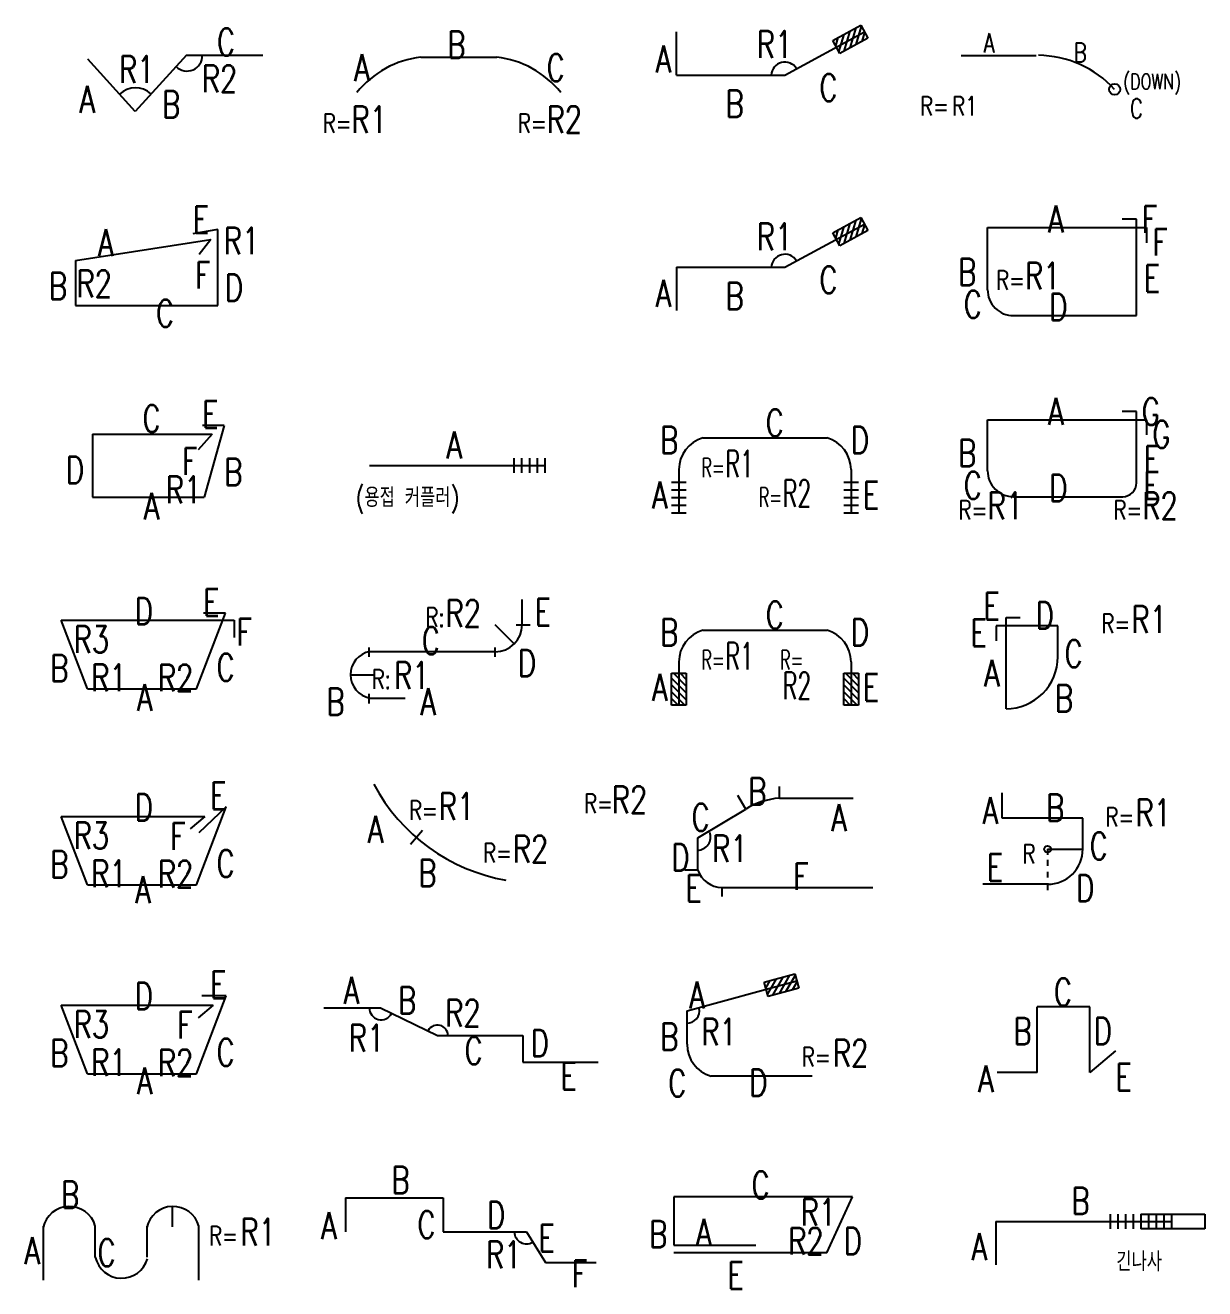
# Model space of a CAD drawing. Header units: millimetres. Extents: x -0.4 to 11.6, y -0.2 to 49.8.
# Drawn here: x 2.878 to 5.945, y 33.841 to 37.127 of the extents above; entities that cross this region are included whole.
import ezdxf
from ezdxf.enums import TextEntityAlignment as Align

# ---------------------------------------------------------------- set-up
doc = ezdxf.new("R2010")
doc.units = ezdxf.units.MM
for name, color, linetype in [('DIM', 7, 'Continuous'), ('SHOP', 2, 'Continuous'), ('TEXT', 3, 'Continuous'), ('TEXTSHOP', 3, 'Continuous')]:
    doc.layers.add(name, color=color, linetype=linetype)
doc.styles.add('ROMANS', font='romans.shx', dxfattribs={"width": 0.75, "bigfont": 'whgtxt.shx'})

# ---------------------------------------------------------------- blocks, each defined once
blk = doc.blocks.new('SSBAR_SHP_469')
at = {"color": 7}
blk.add_line((0.0599, 0.0554), (0.0599, 0.0022), dxfattribs=at)
at = {"color": 2}
for centre, start, end in [((-0.2073, -0.0146), 15.851, 167.6112), ((0.062, -0.0146), 15.851, 167.6112), ((-0.0716, -0.0613), 192.3888, 344.149)]:
    blk.add_arc(centre, 0.07, start, end, dxfattribs=at)
at = {"layer": 'SHOP', "color": 2}
for p, q in [((-0.2746, -0.1363), (-0.2746, 0.0045)), ((-0.14, -0.0764), (-0.14, 0.0045)), ((-0.0053, -0.0764), (-0.0053, 0.0045)), ((0.1294, -0.1363), (0.1294, 0.0045))]:
    blk.add_line(p, q, dxfattribs=at)
at = {"layer": 'TEXTSHOP', "color": 3, "style": 'ROMANS', "width": 0.75}
blk.add_text('R=', height=0.05, dxfattribs=at).set_placement((0.1553, -0.0458))
at = {"layer": 'TEXTSHOP', "color": 4, "style": 'ROMANS', "width": 0.75}
for tag, p in [('B', (-0.2295, 0.0508)), ('R1', (0.237, -0.0458)), ('C', (-0.1342, -0.0995))]:
    blk.add_attdef(tag, p, '', height=0.07, dxfattribs=at)
blk.add_attdef('A', text='', height=0.07, dxfattribs=at).set_placement((-0.2838, -0.0943), align=Align.RIGHT)
blk = doc.blocks.new('SSBAR_SHP_470')
at = {"color": 2}
for p, q in [((0.2003, 0.1034), (0.1368, 0.1034)), ((-0.2291, 0.0786), (0.1662, 0.0786)), ((0.1662, 0.0786), (0.1276, 0.0462))]:
    blk.add_line(p, q, dxfattribs=at)
at = {"layer": 'SHOP', "color": 2}
for p, q in [((0.1234, -0.0994), (0.2003, 0.1034)), ((-0.1607, -0.0994), (-0.2291, 0.0786)), ((-0.1602, -0.0994), (0.1229, -0.0994))]:
    blk.add_line(p, q, dxfattribs=at)
at = {"layer": 'TEXTSHOP', "color": 4, "style": 'ROMANS', "width": 0.75}
for tag, p in [('E', (0.1584, 0.0973)), ('R3', (-0.1964, -0.0061)), ('C', (0.175, -0.0787)), ('R1', (-0.1507, -0.1053))]:
    blk.add_attdef(tag, p, '', height=0.07, dxfattribs=at)
for tag, p in [('D', (-0.0141, 0.0674)), ('A', (-0.0117, -0.1529))]:
    blk.add_attdef(tag, text='', height=0.07, dxfattribs=at).set_placement(p, align=Align.CENTER)
for tag, p in [('F', (0.1129, -0.0081)), ('B', (-0.2102, -0.0809)), ('R2', (0.1148, -0.1061))]:
    blk.add_attdef(tag, text='', height=0.07, dxfattribs=at).set_placement(p, align=Align.RIGHT)
blk = doc.blocks.new('SSBAR_SHP_471')
at = {"color": 2}
for p, q in [((-0.2291, 0.0696), (0.1449, 0.0696)), ((0.1449, 0.0696), (0.1063, 0.0371)), ((0.2003, 0.0943), (0.1291, 0.0271))]:
    blk.add_line(p, q, dxfattribs=at)
at = {"layer": 'SHOP', "color": 2}
for p, q in [((-0.1607, -0.1084), (-0.2291, 0.0696)), ((0.1234, -0.1084), (0.2003, 0.0943)), ((-0.1602, -0.1084), (0.1229, -0.1084))]:
    blk.add_line(p, q, dxfattribs=at)
at = {"layer": 'TEXTSHOP', "color": 4, "style": 'ROMANS', "width": 0.75}
for tag, p in [('E', (0.1584, 0.0883)), ('R3', (-0.1964, -0.0151)), ('C', (0.175, -0.0878)), ('R1', (-0.1507, -0.1143))]:
    blk.add_attdef(tag, p, '', height=0.07, dxfattribs=at)
for tag, p in [('D', (-0.0141, 0.0583)), ('A', (-0.0161, -0.1557))]:
    blk.add_attdef(tag, text='', height=0.07, dxfattribs=at).set_placement(p, align=Align.CENTER)
for tag, p in [('F', (0.0947, -0.0171)), ('B', (-0.2102, -0.0899)), ('R2', (0.1148, -0.1151))]:
    blk.add_attdef(tag, text='', height=0.07, dxfattribs=at).set_placement(p, align=Align.RIGHT)
blk = doc.blocks.new('SSBAR_SHP_472')
at = {"color": 2}
for p, q in [((-0.2291, 0.0796), (0.2211, 0.0796)), ((0.1982, 0.0983), (0.1415, 0.0983)), ((0.2211, 0.0796), (0.2211, 0.0353))]:
    blk.add_line(p, q, dxfattribs=at)
at = {"layer": 'SHOP', "color": 2}
for p, q in [((-0.1607, -0.0984), (-0.2291, 0.0796)), ((0.1234, -0.0984), (0.1982, 0.0983)), ((-0.1602, -0.0984), (0.1229, -0.0984))]:
    blk.add_line(p, q, dxfattribs=at)
at = {"layer": 'TEXTSHOP', "color": 4, "style": 'ROMANS', "width": 0.75}
for tag, p in [('D', (-0.0141, 0.0684)), ('A', (-0.0117, -0.1561))]:
    blk.add_attdef(tag, text='', height=0.07, dxfattribs=at).set_placement(p, align=Align.CENTER)
for tag, p in [('E', (0.1402, 0.0915)), ('F', (0.2268, 0.0141)), ('R3', (-0.1964, -0.0051)), ('C', (0.175, -0.0777)), ('R1', (-0.1507, -0.1043))]:
    blk.add_attdef(tag, p, '', height=0.07, dxfattribs=at)
for tag, p in [('B', (-0.2102, -0.0799)), ('R2', (0.1148, -0.1051))]:
    blk.add_attdef(tag, text='', height=0.07, dxfattribs=at).set_placement(p, align=Align.RIGHT)
blk = doc.blocks.new('SSBAR_SHP_473')
at = {"color": 2}
blk.add_line((0.1949, 0.0861), (0.1386, 0.0861), dxfattribs=at)
at = {"layer": 'SHOP', "color": 2}
for p, q in [((0.1949, 0.0861), (0.1428, -0.1001)), ((-0.1472, 0.0634), (-0.1472, -0.1001)), ((-0.1472, 0.0634), (0.164, 0.0634)), ((0.164, 0.0634), (0.1271, 0.0229)), ((-0.1472, -0.1001), (0.1428, -0.1001))]:
    blk.add_line(p, q, dxfattribs=at)
at = {"layer": 'TEXTSHOP', "color": 4, "style": 'ROMANS', "width": 0.75}
for tag, p in [('C', (0.0061, 0.0693)), ('A', (0.0061, -0.1585))]:
    blk.add_attdef(tag, text='', height=0.07, dxfattribs=at).set_placement(p, align=Align.CENTER)
for tag, p in [('E', (0.1375, 0.0803)), ('B', (0.1951, -0.0698))]:
    blk.add_attdef(tag, p, '', height=0.07, dxfattribs=at)
for tag, p in [('D', (-0.1694, -0.0644)), ('F', (0.1257, -0.0418)), ('R1', (0.1353, -0.1155))]:
    blk.add_attdef(tag, text='', height=0.07, dxfattribs=at).set_placement(p, align=Align.RIGHT)
blk = doc.blocks.new('SSBAR_SHP_474')
at = {"color": 40}
for p, q in [((0.1786, 0.0958), (0.1136, 0.0849)), ((0.1607, 0.0702), (0.1302, 0.0306))]:
    blk.add_line(p, q, dxfattribs=at)
at = {"color": 2}
blk.add_line((0.1786, -0.102), (0.1786, 0.0958), dxfattribs=at)
at = {"layer": 'SHOP', "color": 2}
for p, q in [((-0.1914, 0.0152), (0.1607, 0.0702)), ((-0.1914, 0.0152), (-0.1914, -0.102)), ((-0.1914, -0.102), (0.1786, -0.102))]:
    blk.add_line(p, q, dxfattribs=at)
at = {"layer": 'TEXTSHOP', "color": 4, "style": 'ROMANS', "width": 0.75}
for tag, p in [('E', (0.1559, 0.0869)), ('A', (-0.0927, 0.0266)), ('F', (0.1595, -0.0578)), ('B', (-0.2136, -0.0862))]:
    blk.add_attdef(tag, text='', height=0.07, dxfattribs=at).set_placement(p, align=Align.RIGHT)
for tag, p in [('R1', (0.1939, 0.0314)), ('R2', (-0.1889, -0.0799)), ('D', (0.1966, -0.0901))]:
    blk.add_attdef(tag, p, '', height=0.07, dxfattribs=at)
blk.add_attdef('C', text='', height=0.07, dxfattribs=at).set_placement((0.0413, -0.1572), align=Align.CENTER)
blk = doc.blocks.new('SSBAR_SHP_475')
at = {"color": 2}
blk.add_line((-0.0366, -0.0974), (-0.1593, 0.039), dxfattribs=at)
at = {"color": 0}
for centre, radius, start, end in [((0.0982, 0.0483), 0.0404, 225.7027, 0.9532), ((-0.0356, -0.0952), 0.0596, 47.4144, 133.716)]:
    blk.add_arc(centre, radius, start, end, dxfattribs=at)
at = {"layer": 'SHOP', "color": 2}
for p, q in [((0.0971, 0.0489), (-0.0366, -0.0974)), ((0.0975, 0.0489), (0.2958, 0.0489))]:
    blk.add_line(p, q, dxfattribs=at)
at = {"layer": 'TEXTSHOP', "color": 4, "style": 'ROMANS', "width": 0.75}
for tag, p in [('C', (0.1998, 0.0486)), ('R1', (-0.0326, -0.0229))]:
    blk.add_attdef(tag, text='', height=0.07, dxfattribs=at).set_placement(p, align=Align.CENTER)
for tag, p in [('R2', (0.1368, -0.0471)), ('B', (0.0332, -0.1137))]:
    blk.add_attdef(tag, p, '', height=0.07, dxfattribs=at)
blk.add_attdef('A', text='', height=0.07, dxfattribs=at).set_placement((-0.1408, -0.1008), align=Align.RIGHT)
blk = doc.blocks.new('SSBAR_SHP_569')
at = {"color": 2}
for p, q in [((-0.0354, 0.0779), (-0.0354, -0.0104)), ((-0.0354, -0.0104), (0.181, -0.0104)), ((0.181, -0.0104), (0.2304, -0.0908)), ((0.2304, -0.0908), (0.3622, -0.0908))]:
    blk.add_line(p, q, dxfattribs=at)
at = {"color": 0}
blk.add_arc((0.1814, -0.01), 0.032, 181.1755, 300.1299, dxfattribs=at)
at = {"layer": 'SHOP', "color": 2}
for q in [(-0.0354, 0.0779), (-0.2896, -0.0107)]:
    blk.add_line((-0.2896, 0.0779), q, dxfattribs=at)
at = {"layer": 'TEXTSHOP', "color": 4, "style": 'ROMANS', "width": 0.75}
for tag, p in [('B', (-0.1466, 0.0894)), ('D', (0.1018, -0.0018)), ('F', (0.3189, -0.1547))]:
    blk.add_attdef(tag, text='', height=0.07, dxfattribs=at).set_placement(p, align=Align.CENTER)
for tag, p in [('A', (-0.3125, -0.0295)), ('C', (-0.0553, -0.0272)), ('R1', (0.1678, -0.1048))]:
    blk.add_attdef(tag, text='', height=0.07, dxfattribs=at).set_placement(p, align=Align.RIGHT)
blk.add_attdef('E', (0.2119, -0.0618), '', height=0.07, dxfattribs=at)
blk = doc.blocks.new('SSBAR_SHP_570')
at = {"color": 2}
for p, q in [((0.1719, -0.0004), (0.1719, -0.0693)), ((0.1719, -0.0693), (0.3678, -0.0693))]:
    blk.add_line(p, q, dxfattribs=at)
at = {"color": 0}
for centre, radius, start, end in [((-0.1969, 0.0716), 0.0308, 179.9552, 332.4649), ((-0.0507, -0.0004), 0.0275, 0, 150.5958)]:
    blk.add_arc(centre, radius, start, end, dxfattribs=at)
at = {"layer": 'SHOP', "color": 2}
for p, q in [((-0.3459, 0.0716), (-0.1989, 0.0716)), ((-0.1989, 0.0716), (-0.0507, -0.0004)), ((-0.0507, -0.0004), (0.1719, -0.0004))]:
    blk.add_line(p, q, dxfattribs=at)
at = {"layer": 'TEXTSHOP', "color": 4, "style": 'ROMANS', "width": 0.75}
for tag, p in [('A', (-0.2743, 0.0822)), ('C', (0.0436, -0.0742)), ('E', (0.2908, -0.1407))]:
    blk.add_attdef(tag, text='', height=0.07, dxfattribs=at).set_placement(p, align=Align.CENTER)
for tag, p in [('B', (-0.1533, 0.0562)), ('R2', (-0.0303, 0.0236)), ('D', (0.1918, -0.055))]:
    blk.add_attdef(tag, p, '', height=0.07, dxfattribs=at)
blk.add_attdef('R1', text='', height=0.07, dxfattribs=at).set_placement((-0.1888, -0.0415), align=Align.RIGHT)
blk = doc.blocks.new('SSBAR_SHP_571')
at = {"color": 7}
blk.add_line((-0.1208, -0.0029), (-0.0896, 0.0341), dxfattribs=at)
at = {"color": 2}
blk.add_arc((0.2128, 0.3818), 0.4857, 208.0927, 259.8832, dxfattribs=at)
at = {"layer": 'TEXTSHOP', "style": 'ROMANS', "width": 0.75}
for p in [(-0.1247, 0.0607), (0.068, -0.05)]:
    blk.add_text('R=', height=0.05, dxfattribs=at).set_placement(p)
at = {"layer": 'TEXTSHOP', "color": 4, "style": 'ROMANS', "width": 0.75}
for tag, p in [('R1', (-0.0473, 0.0607)), ('R2', (0.1455, -0.05))]:
    blk.add_attdef(tag, p, '', height=0.07, dxfattribs=at)
for tag, p in [('A', (-0.1911, 0.0013)), ('B', (-0.0531, -0.1123))]:
    blk.add_attdef(tag, text='', height=0.07, dxfattribs=at).set_placement(p, align=Align.RIGHT)
blk = doc.blocks.new('SSBAR_SHP_572')
at = {"color": 40}
for p, q in [((0.1697, 0.0679), (0.1697, 0.1341)), ((0.1492, 0.0183), (0.0996, 0.0679)), ((0.1539, 0.0679), (0.1903, 0.0679)), ((-0.2282, -0.0158), (-0.2282, 0.0093)), ((0.0996, -0.0158), (0.0996, 0.0093)), ((-0.2263, -0.0014), (0.1015, -0.0014)), ((-0.2765, -0.062), (-0.2148, -0.062)), ((-0.2282, -0.1369), (-0.2282, -0.1118)), ((-0.2263, -0.1225), (-0.1341, -0.1225))]:
    blk.add_line(p, q, dxfattribs=at)
blk.add_arc((0.0996, 0.0679), 0.0702, 270, 0, dxfattribs=at)
at = {"color": 2}
blk.add_arc((-0.2148, -0.062), 0.0616, 100.6815, 259.3177, dxfattribs=at)
at = {"layer": 'TEXTSHOP', "color": 3, "style": 'ROMANS', "width": 0.75}
for p in [(-0.0817, 0.0627), (-0.2217, -0.0983)]:
    blk.add_text('R:', height=0.05, dxfattribs=at).set_placement(p)
at = {"layer": 'TEXTSHOP', "color": 4, "style": 'ROMANS', "width": 0.75}
for tag, p in [('R2', (-0.0294, 0.0627)), ('E', (0.2021, 0.0665)), ('D', (0.1584, -0.0668)), ('R1', (-0.1635, -0.0983)), ('A', (-0.0952, -0.1673))]:
    blk.add_attdef(tag, p, '', height=0.07, dxfattribs=at)
blk.add_attdef('C', text='', height=0.07, dxfattribs=at).set_placement((-0.0676, -0.0083), align=Align.CENTER)
blk.add_attdef('B', text='', height=0.07, dxfattribs=at).set_placement((-0.2919, -0.1673), align=Align.RIGHT)
blk = doc.blocks.new('SSBAR_SHP_573')
at = {"color": 40}
for p, q in [((0.1485, 0.0011), (0.1485, -0.0372)), ((0.1685, 0.0011), (0.1685, -0.0372)), ((0.1885, 0.0011), (0.1885, -0.0372)), ((0.2085, 0.0011), (0.2085, -0.0372)), ((0.2285, 0.0011), (0.2285, -0.0372))]:
    blk.add_line(p, q, dxfattribs=at)
at = {"layer": 'SHOP', "color": 2}
blk.add_line((-0.2268, -0.0181), (0.2305, -0.0181), dxfattribs=at)
at = {"layer": 'TEXTSHOP', "color": 3, "style": 'ROMANS', "width": 0.75}
blk.add_text('(용접 커플러)', height=0.05, dxfattribs=at).set_placement((-0.2629, -0.126))
at = {"layer": 'TEXTSHOP', "color": 4, "style": 'ROMANS', "width": 0.75}
blk.add_attdef('A', text='', height=0.07, dxfattribs=at).set_placement((-0.0068, 0.0005), align=Align.CENTER)
blk = doc.blocks.new('SSBAR_SHP_575')
at = {"color": 2}
blk.add_line((-0.0935, 0.044), (0.1038, 0.044), dxfattribs=at)
for centre, start, end in [((-0.0649, -0.2046), 96.547, 141.2007), ((0.0752, -0.2046), 38.7993, 83.453)]:
    blk.add_arc(centre, 0.2503, start, end, dxfattribs=at)
at = {"layer": 'TEXTSHOP', "style": 'ROMANS', "width": 0.75}
for p in [(-0.2734, -0.153), (0.234, -0.153)]:
    blk.add_text('R=', height=0.05, dxfattribs=at).set_placement(p, align=Align.RIGHT)
at = {"layer": 'TEXTSHOP', "color": 4, "style": 'ROMANS', "width": 0.75}
blk.add_attdef('B', text='', height=0.07, dxfattribs=at).set_placement((-0.0014, 0.0414), align=Align.CENTER)
blk.add_attdef('A', text='', height=0.07, dxfattribs=at).set_placement((-0.2266, -0.0182), align=Align.RIGHT)
for tag, p in [('C', (0.2334, -0.0182)), ('R1', (-0.2742, -0.153)), ('R2', (0.2333, -0.153))]:
    blk.add_attdef(tag, p, '', height=0.07, dxfattribs=at)
blk = doc.blocks.new('SSBAR_SHP_669')
at = {"color": 2}
for p, q in [((0.162, -0.0654), (0.2286, 0.0804)), ((-0.236, -0.0457), (-0.0225, -0.0457))]:
    blk.add_line(p, q, dxfattribs=at)
at = {"layer": 'SHOP', "color": 2}
for p, q in [((0.2286, 0.0804), (-0.236, 0.0804)), ((-0.236, 0.0804), (-0.236, -0.0457)), ((0.162, -0.0654), (-0.236, -0.0654))]:
    blk.add_line(p, q, dxfattribs=at)
at = {"layer": 'TEXTSHOP', "color": 4, "style": 'ROMANS', "width": 0.75}
for tag, p in [('C', (-0.0102, 0.0762)), ('E', (-0.075, -0.1586))]:
    blk.add_attdef(tag, text='', height=0.07, dxfattribs=at).set_placement(p, align=Align.CENTER)
for tag, p in [('R1', (0.186, 0.0054)), ('B', (-0.2529, -0.0516)), ('R2', (0.1537, -0.0699))]:
    blk.add_attdef(tag, text='', height=0.07, dxfattribs=at).set_placement(p, align=Align.RIGHT)
for tag, p in [('A', (-0.1783, -0.0466)), ('D', (0.2059, -0.0695))]:
    blk.add_attdef(tag, p, '', height=0.07, dxfattribs=at)
blk = doc.blocks.new('SSBAR_SHP_670')
at = {"color": 40}
for p, q in [((-0.2014, 0.0638), (0.0843, 0.1418)), ((-0.0008, 0.1385), (0.0792, 0.1603)), ((0.0093, 0.1015), (-0.0008, 0.1385)), ((0.0034, 0.1233), (0.0144, 0.1426)), ((0.008, 0.1062), (0.0315, 0.1473)), ((0.0216, 0.1049), (0.0485, 0.1519)), ((0.0387, 0.1095), (0.0656, 0.1566)), ((0.0558, 0.1142), (0.0802, 0.1569)), ((0.0728, 0.1188), (0.0848, 0.1399)), ((0.0792, 0.1603), (0.0893, 0.1234)), ((0.0893, 0.1234), (0.0093, 0.1015))]:
    blk.add_line(p, q, dxfattribs=at)
for centre, radius, start, end in [((-0.2014, 0.0638), 0.032, 269.0331, 12.6588), ((-0.1157, -0.0229), 0.0858, 180, 254.2351)]:
    blk.add_arc(centre, radius, start, end, dxfattribs=at)
at = {"layer": 'SHOP', "color": 2}
for p, q in [((-0.2014, -0.0229), (-0.2014, 0.0638)), ((-0.139, -0.1054), (0.1235, -0.1054))]:
    blk.add_line(p, q, dxfattribs=at)
at = {"layer": 'TEXTSHOP', "color": 3, "style": 'ROMANS', "width": 0.75}
blk.add_text('R=', height=0.05, dxfattribs=at).set_placement((0.1725, -0.0808), align=Align.RIGHT)
at = {"layer": 'TEXTSHOP', "color": 30, "true_color": 0xf8991e, "style": 'ROMANS', "width": 0.75}
for tag, p in [('T1', (-0.0022, 0.157)), ('O1', (0.0807, 0.157))]:
    blk.add_attdef(tag, text='', height=0.05, dxfattribs=at).set_placement(p, align=Align.CENTER)
at = {"layer": 'TEXTSHOP', "color": 4, "style": 'ROMANS', "width": 0.75}
for tag, p in [('A', (-0.1554, 0.0701)), ('B', (-0.2241, -0.0384)), ('C', (-0.2034, -0.159))]:
    blk.add_attdef(tag, text='', height=0.07, dxfattribs=at).set_placement(p, align=Align.RIGHT)
at = {"layer": 'TEXTSHOP', "color": 30, "true_color": 0xf8991e, "style": 'ROMANS', "width": 0.75}
blk.add_attdef('COUPLER1', text='', height=0.05, dxfattribs=at).set_placement((0.0392, 0.1035), align=Align.TOP_CENTER)
at = {"layer": 'TEXTSHOP', "color": 4, "style": 'ROMANS', "width": 0.75}
for tag, p in [('R1', (-0.1646, -0.0256)), ('R2', (0.1777, -0.0808))]:
    blk.add_attdef(tag, p, '', height=0.07, dxfattribs=at)
blk.add_attdef('D', text='', height=0.07, dxfattribs=at).set_placement((-0.0164, -0.1578), align=Align.CENTER)
blk = doc.blocks.new('SSBAR_SHP_671')
at = {"color": 40}
for p, q in [((0.0387, 0.1172), (0.0387, 0.1476)), ((-0.049, 0.0884), (-0.0695, 0.1241)), ((0.0387, 0.1172), (0.2309, 0.1172)), ((-0.1735, 0.0138), (-0.049, 0.0884)), ((-0.1735, -0.07), (-0.2075, -0.07)), ((-0.1111, -0.1151), (-0.1111, -0.1384))]:
    blk.add_line(p, q, dxfattribs=at)
for centre, radius, start, end in [((0.0534, -0.0754), 0.1931, 94.3815, 122.015), ((-0.1746, 0.0162), 0.0344, 270.9433, 19.8876), ((-0.1105, -0.0485), 0.0666, 198.8062, 269.474)]:
    blk.add_arc(centre, radius, start, end, dxfattribs=at)
at = {"layer": 'SHOP', "color": 2}
for p, q in [((-0.1735, -0.07), (-0.1735, 0.0138)), ((-0.1111, -0.1151), (0.2817, -0.1151))]:
    blk.add_line(p, q, dxfattribs=at)
at = {"layer": 'TEXTSHOP', "color": 3, "style": 'ROMANS', "width": 0.75}
blk.add_text('R=', height=0.05, dxfattribs=at).set_placement((-0.3939, 0.0785), align=Align.RIGHT)
at = {"layer": 'TEXTSHOP', "color": 4, "style": 'ROMANS', "width": 0.75}
for tag, p in [('B', (0.0047, 0.0997)), ('C', (-0.1428, 0.0325)), ('D', (-0.1953, -0.0721)), ('E', (-0.1631, -0.152))]:
    blk.add_attdef(tag, text='', height=0.07, dxfattribs=at).set_placement(p, align=Align.RIGHT)
for tag, p in [('R2', (-0.3973, 0.0785)), ('A', (0.1733, 0.0312)), ('R1', (-0.1366, -0.0487))]:
    blk.add_attdef(tag, p, '', height=0.07, dxfattribs=at)
blk.add_attdef('F', text='', height=0.07, dxfattribs=at).set_placement((0.0944, -0.1217), align=Align.CENTER)
blk = doc.blocks.new('SSBAR_SHP_672')
at = {"color": 40}
for p, q in [((-0.2418, -0.1411), (-0.2418, -0.0582)), ((-0.2418, -0.0582), (-0.2035, -0.0582)), ((-0.2369, -0.0582), (-0.2035, -0.0916)), ((-0.2192, -0.0582), (-0.2035, -0.0739)), ((-0.2035, -0.0582), (-0.2035, -0.1411)), ((0.2058, -0.1411), (0.2058, -0.0582)), ((0.2058, -0.0582), (0.2441, -0.0582)), ((0.2107, -0.0582), (0.2441, -0.0916)), ((0.2284, -0.0582), (0.2441, -0.0739)), ((0.2441, -0.0582), (0.2441, -0.1411)), ((-0.2418, -0.0709), (-0.2035, -0.1093)), ((-0.2418, -0.0886), (-0.2035, -0.1269)), ((0.2058, -0.0709), (0.2441, -0.1093)), ((0.2058, -0.0886), (0.2441, -0.1269)), ((-0.2418, -0.1063), (-0.207, -0.1411)), ((-0.2418, -0.124), (-0.2246, -0.1411)), ((0.2058, -0.1063), (0.2406, -0.1411)), ((0.2058, -0.124), (0.2229, -0.1411)), ((-0.2035, -0.1411), (-0.2418, -0.1411)), ((0.2441, -0.1411), (0.2058, -0.1411))]:
    blk.add_line(p, q, dxfattribs=at)
for centre, start, end in [((-0.1368, -0.0286), 105.7649, 180), ((0.1392, -0.0286), 0, 74.2351)]:
    blk.add_arc(centre, 0.0858, start, end, dxfattribs=at)
at = {"layer": 'SHOP', "color": 2}
for p, q in [((-0.1601, 0.054), (0.1625, 0.054)), ((-0.2226, -0.0286), (-0.2226, -0.1411)), ((0.225, -0.0286), (0.225, -0.1411))]:
    blk.add_line(p, q, dxfattribs=at)
at = {"layer": 'TEXTSHOP', "color": 3, "style": 'ROMANS', "width": 0.6}
for p in [(-0.1335, -0.0484), (0.071, -0.0484)]:
    blk.add_text('R=', height=0.05, dxfattribs=at).set_placement(p, align=Align.CENTER)
at = {"layer": 'TEXTSHOP', "color": 4, "style": 'ROMANS', "width": 0.75}
blk.add_attdef('C', text='', height=0.07, dxfattribs=at).set_placement((0.0265, 0.0581), align=Align.CENTER)
for tag, p in [('B', (-0.2246, 0.0132)), ('A', (-0.2523, -0.1294))]:
    blk.add_attdef(tag, text='', height=0.07, dxfattribs=at).set_placement(p, align=Align.RIGHT)
at = {"layer": 'TEXTSHOP', "color": 4, "style": 'ROMANS'}
for tag, p, width in [('D', (0.2243, 0.0132), 0.75), ('R1', (-0.1016, -0.0484), 0.6), ('R2', (0.1029, -0.0484), 0.6), ('E', (0.2555, -0.1294), 0.75)]:
    blk.add_attdef(tag, p, '', height=0.07, dxfattribs=dict(at, width=width))
at = {"layer": 'TEXTSHOP', "color": 30, "true_color": 0xf8991e, "style": 'ROMANS', "width": 0.75}
for tag, p in [('T1', (-0.1965, -0.0832)), ('T2', (0.1269, -0.0832)), ('O1', (-0.1965, -0.1428)), ('O2', (0.1269, -0.1428))]:
    blk.add_attdef(tag, text='', height=0.05, dxfattribs=at).set_placement(p, align=Align.MIDDLE_LEFT)
for tag, p in [('COUPLER1', (-0.204, -0.1791)), ('COUPLER2', (0.1961, -0.1791))]:
    blk.add_attdef(tag, text='', height=0.05, dxfattribs=at).set_placement(p, align=Align.TOP_CENTER)
blk = doc.blocks.new('SSBAR_SHP_673')
at = {"color": 40}
for p, q in [((-0.2418, -0.0611), (-0.2035, -0.0611)), ((0.2058, -0.0611), (0.2441, -0.0611)), ((-0.2418, -0.0811), (-0.2035, -0.0811)), ((0.2058, -0.0811), (0.2441, -0.0811)), ((-0.2418, -0.1011), (-0.2035, -0.1011)), ((-0.2418, -0.1211), (-0.2035, -0.1211)), ((0.2058, -0.1011), (0.2441, -0.1011)), ((0.2058, -0.1211), (0.2441, -0.1211)), ((-0.2418, -0.1411), (-0.2035, -0.1411)), ((0.2058, -0.1411), (0.2441, -0.1411))]:
    blk.add_line(p, q, dxfattribs=at)
for centre, start, end in [((-0.1368, -0.0286), 105.7649, 180), ((0.1392, -0.0286), 0, 74.2351)]:
    blk.add_arc(centre, 0.0858, start, end, dxfattribs=at)
at = {"layer": 'SHOP', "color": 2}
for p, q in [((-0.1601, 0.054), (0.1625, 0.054)), ((-0.2226, -0.0286), (-0.2226, -0.1411)), ((0.225, -0.0286), (0.225, -0.1411))]:
    blk.add_line(p, q, dxfattribs=at)
at = {"layer": 'TEXTSHOP', "color": 3, "style": 'ROMANS', "width": 0.6}
for p in [(-0.1335, -0.0484), (0.0156, -0.1253)]:
    blk.add_text('R=', height=0.05, dxfattribs=at).set_placement(p, align=Align.CENTER)
at = {"layer": 'TEXTSHOP', "color": 4, "style": 'ROMANS', "width": 0.75}
blk.add_attdef('C', text='', height=0.07, dxfattribs=at).set_placement((0.0265, 0.0581), align=Align.CENTER)
for tag, p in [('B', (-0.2246, 0.0132)), ('A', (-0.2523, -0.1294))]:
    blk.add_attdef(tag, text='', height=0.07, dxfattribs=at).set_placement(p, align=Align.RIGHT)
at = {"layer": 'TEXTSHOP', "color": 4, "style": 'ROMANS'}
for tag, p, width in [('D', (0.2243, 0.0132), 0.75), ('R1', (-0.1016, -0.0484), 0.6), ('R2', (0.0475, -0.1253), 0.6), ('E', (0.2555, -0.1294), 0.75)]:
    blk.add_attdef(tag, p, '', height=0.07, dxfattribs=dict(at, width=width))
at = {"layer": 'TEXTSHOP', "color": 30, "true_color": 0xf8991e, "style": 'ROMANS', "width": 0.75}
for tag, p in [('COUPLER1', (-0.2226, -0.1611)), ('COUPLER2', (0.225, -0.1611))]:
    blk.add_attdef(tag, text='', height=0.05, dxfattribs=at).set_placement(p, align=Align.TOP_CENTER)
blk = doc.blocks.new('SSBAR_SHP_674')
at = {"color": 40}
for p, q in [((0.1776, 0.0874), (0.2505, 0.127)), ((0.1936, 0.058), (0.207, 0.1033)), ((0.2071, 0.0598), (0.2225, 0.1118)), ((0.2227, 0.0682), (0.2381, 0.1202)), ((0.2382, 0.0767), (0.2522, 0.1239)), ((0.2505, 0.127), (0.2688, 0.0933)), ((0.2537, 0.0851), (0.2606, 0.1083)), ((0.1959, 0.0537), (0.1776, 0.0874)), ((0.1851, 0.0735), (0.1915, 0.0949)), ((0.2688, 0.0933), (0.1959, 0.0537))]:
    blk.add_line(p, q, dxfattribs=at)
at = {"layer": 'DIM', "color": 7}
blk.add_arc((0.0528, -0.0041), 0.0355, 31.1121, 177.359, dxfattribs=at)
at = {"layer": 'SHOP', "color": 2}
for p, q in [((0.0525, -0.0024), (0.2596, 0.1101)), ((-0.2286, -0.0024), (-0.2286, -0.115)), ((-0.2286, -0.0024), (0.0525, -0.0024))]:
    blk.add_line(p, q, dxfattribs=at)
at = {"layer": 'TEXTSHOP', "color": 30, "true_color": 0xf8991e, "style": 'ROMANS', "width": 0.75}
for tag, p in [('T1', (0.1726, 0.1289)), ('O1', (0.2555, 0.1289))]:
    blk.add_attdef(tag, text='', height=0.05, dxfattribs=at).set_placement(p, align=Align.CENTER)
at = {"layer": 'TEXTSHOP', "color": 4, "style": 'ROMANS', "width": 0.75}
for tag, p in [('R1', (-0.0181, 0.0422)), ('B', (-0.0778, -0.1122))]:
    blk.add_attdef(tag, text='', height=0.07, dxfattribs=at).set_placement(p, align=Align.CENTER)
at = {"layer": 'TEXTSHOP', "color": 30, "true_color": 0xf8991e, "style": 'ROMANS', "width": 0.75}
blk.add_attdef('COUPLER1', text='', height=0.05, dxfattribs=at).set_placement((0.2481, 0.0505), align=Align.TOP_CENTER)
at = {"layer": 'TEXTSHOP', "color": 4, "style": 'ROMANS', "width": 0.75}
blk.add_attdef('C', (0.1424, -0.0808), '', height=0.07, dxfattribs=at)
blk.add_attdef('A', text='', height=0.07, dxfattribs=at).set_placement((-0.2427, -0.1053), align=Align.RIGHT)
blk = doc.blocks.new('SSBAR_SHP_675')
at = {"color": 40}
for p, q in [((0.1776, 0.0874), (0.2505, 0.127)), ((0.1936, 0.058), (0.207, 0.1033)), ((0.2071, 0.0598), (0.2225, 0.1118)), ((0.2227, 0.0682), (0.2381, 0.1202)), ((0.2382, 0.0767), (0.2522, 0.1239)), ((0.2505, 0.127), (0.2688, 0.0933)), ((0.2537, 0.0851), (0.2606, 0.1083)), ((0.1959, 0.0537), (0.1776, 0.0874)), ((0.1851, 0.0735), (0.1915, 0.0949)), ((0.2688, 0.0933), (0.1959, 0.0537))]:
    blk.add_line(p, q, dxfattribs=at)
at = {"layer": 'DIM', "color": 7}
blk.add_arc((0.0528, -0.0041), 0.0355, 31.1121, 177.359, dxfattribs=at)
at = {"layer": 'SHOP', "color": 2}
for p, q in [((-0.2286, -0.0024), (-0.2286, 0.1101)), ((0.0525, -0.0024), (0.2596, 0.1101)), ((-0.2286, -0.0024), (0.0525, -0.0024))]:
    blk.add_line(p, q, dxfattribs=at)
at = {"layer": 'TEXTSHOP', "color": 30, "true_color": 0xf8991e, "style": 'ROMANS', "width": 0.75}
for tag, p in [('T1', (0.1726, 0.1285)), ('O1', (0.2555, 0.1285))]:
    blk.add_attdef(tag, text='', height=0.05, dxfattribs=at).set_placement(p, align=Align.CENTER)
at = {"layer": 'TEXTSHOP', "color": 4, "style": 'ROMANS', "width": 0.75}
for tag, p in [('R1', (0.0258, 0.0422)), ('B', (-0.0778, -0.1122))]:
    blk.add_attdef(tag, text='', height=0.07, dxfattribs=at).set_placement(p, align=Align.CENTER)
blk.add_attdef('A', text='', height=0.07, dxfattribs=at).set_placement((-0.2427, 0.0041), align=Align.RIGHT)
at = {"layer": 'TEXTSHOP', "color": 30, "true_color": 0xf8991e, "style": 'ROMANS', "width": 0.75}
blk.add_attdef('COUPLER1', text='', height=0.05, dxfattribs=at).set_placement((0.2404, 0.0503), align=Align.TOP_CENTER)
at = {"layer": 'TEXTSHOP', "color": 4, "style": 'ROMANS', "width": 0.75}
blk.add_attdef('C', (0.1424, -0.081), '', height=0.07, dxfattribs=at)
blk = doc.blocks.new('SSBAR_SHP_769')
at = {"color": 40}
for p, q in [((0.0986, 0.0354), (0.0986, -0.0029)), ((0.1186, 0.0354), (0.1186, -0.0029)), ((0.1386, 0.0354), (0.1386, -0.0029)), ((0.1586, 0.0354), (0.1586, -0.0029)), ((0.1786, 0.0354), (0.2616, 0.0354)), ((0.1786, 0.0354), (0.1786, -0.0029)), ((0.1986, 0.0354), (0.1986, -0.0029)), ((0.2186, 0.0354), (0.2186, -0.0029)), ((0.2386, 0.0354), (0.2386, -0.0029)), ((0.2586, 0.0354), (0.2586, -0.0029)), ((0.2616, 0.0354), (0.3446, 0.0354)), ((0.3446, 0.0354), (0.3446, -0.0029)), ((0.2616, -0.0029), (0.1786, -0.0029)), ((0.3446, -0.0029), (0.2616, -0.0029))]:
    blk.add_line(p, q, dxfattribs=at)
at = {"layer": 'SHOP', "color": 2}
for q in [(0.2586, 0.0163), (-0.1986, -0.0963)]:
    blk.add_line((-0.1986, 0.0163), q, dxfattribs=at)
at = {"layer": 'TEXTSHOP', "color": 3, "style": 'ROMANS', "width": 0.75}
blk.add_text(' 긴나사', height=0.05, dxfattribs=at).set_placement((0.1612, -0.1131), align=Align.CENTER)
at = {"layer": 'TEXTSHOP', "color": 4, "style": 'ROMANS', "width": 0.75}
blk.add_attdef('B', text='', height=0.07, dxfattribs=at).set_placement((0.0214, 0.0349), align=Align.CENTER)
blk.add_attdef('A', text='', height=0.07, dxfattribs=at).set_placement((-0.2213, -0.0845), align=Align.RIGHT)
blk = doc.blocks.new('SSBAR_SHP_770')
at = {"color": 2}
for p, q in [((0.0456, 0.0744), (-0.0908, 0.0744)), ((0.1128, -0.0396), (0.0456, -0.096)), ((-0.0908, -0.096), (-0.1955, -0.096))]:
    blk.add_line(p, q, dxfattribs=at)
at = {"layer": 'DIM', "color": 2}
for p, q in [((-0.0908, -0.096), (-0.0908, 0.0744)), ((0.0456, -0.096), (0.0456, 0.0744))]:
    blk.add_line(p, q, dxfattribs=at)
at = {"layer": 'TEXT', "color": 4, "style": 'ROMANS', "width": 0.75}
blk.add_attdef('C', text='', height=0.07, dxfattribs=at).set_placement((-0.0241, 0.0781), align=Align.CENTER)
for tag, p in [('B', (-0.1059, -0.0238)), ('A', (-0.2042, -0.1477))]:
    blk.add_attdef(tag, text='', height=0.07, dxfattribs=at).set_placement(p, align=Align.RIGHT)
for tag, p in [('D', (0.0559, -0.0236)), ('E', (0.1123, -0.1431))]:
    blk.add_attdef(tag, p, '', height=0.07, dxfattribs=at)
blk = doc.blocks.new('SSBAR_SHP_771')
at = {"color": 2}
for p, q in [((-0.1823, 0.0654), (-0.1823, 0.1311)), ((0.0273, 0.0654), (-0.1823, 0.0654)), ((0.0273, -0.0156), (0.0273, 0.0654)), ((-0.0639, -0.1069), (-0.2327, -0.1069))]:
    blk.add_line(p, q, dxfattribs=at)
at = {"color": 0}
for p, q in [((-0.0639, -0.0157), (0.0273, -0.0157)), ((-0.0639, -0.0157), (-0.0639, -0.0303)), ((-0.0639, -0.0435), (-0.0639, -0.0588)), ((-0.0639, -0.0741), (-0.0639, -0.0894)), ((-0.0639, -0.104), (-0.0639, -0.1222))]:
    blk.add_line(p, q, dxfattribs=at)
at = {"color": 2}
blk.add_circle((-0.0639, -0.0157), 0.00875, dxfattribs=at)
blk.add_arc((-0.0639, -0.0157), 0.0912, 269.9995, 0.1219, dxfattribs=at)
at = {"layer": 'TEXTSHOP', "color": 3, "style": 'ROMANS', "width": 0.75}
for s, p in [('R=', (0.0862, 0.0432)), ('R', (-0.1293, -0.0531))]:
    blk.add_text(s, height=0.05, dxfattribs=at).set_placement(p)
at = {"layer": 'TEXTSHOP', "color": 4, "style": 'ROMANS', "width": 0.75}
for tag, p in [('A', (-0.1927, 0.0501)), ('E', (-0.1794, -0.0976))]:
    blk.add_attdef(tag, text='', height=0.07, dxfattribs=at).set_placement(p, align=Align.RIGHT)
blk.add_attdef('B', text='', height=0.07, dxfattribs=at).set_placement((-0.0443, 0.0574), align=Align.CENTER)
for tag, p in [('R1', (0.1644, 0.0442)), ('C', (0.0451, -0.0423)), ('D', (0.0098, -0.152))]:
    blk.add_attdef(tag, p, '', height=0.07, dxfattribs=at)
blk = doc.blocks.new('SSBAR_SHP_772')
at = {"color": 40}
for p, q in [((-0.1719, -0.1503), (-0.1719, 0.087)), ((-0.1719, 0.087), (-0.1351, 0.087)), ((-0.1977, 0.0654), (-0.1977, 0.0262)), ((-0.0374, -0.0155), (-0.0374, 0.0654))]:
    blk.add_line(p, q, dxfattribs=at)
at = {"color": 2}
blk.add_line((-0.0374, 0.0654), (-0.1977, 0.0654), dxfattribs=at)
blk.add_arc((-0.1719, -0.0157), 0.1346, 269.9995, 0.1219, dxfattribs=at)
at = {"layer": 'TEXTSHOP', "color": 3, "style": 'ROMANS', "width": 0.75}
blk.add_text('R=', height=0.05, dxfattribs=at).set_placement((0.0757, 0.046))
at = {"layer": 'TEXTSHOP', "color": 4, "style": 'ROMANS', "width": 0.75}
for tag, p in [('E', (-0.1884, 0.0818)), ('E', (-0.2218, 0.0123)), ('A', (-0.1887, -0.0928))]:
    blk.add_attdef(tag, text='', height=0.07, dxfattribs=at).set_placement(p, align=Align.RIGHT)
for tag, p in [('D', (-0.0952, 0.0574)), ('R1', (0.1538, 0.047)), ('C', (-0.0202, -0.0423)), ('B', (-0.0452, -0.1582))]:
    blk.add_attdef(tag, p, '', height=0.07, dxfattribs=at)
blk = doc.blocks.new('SSBAR_SHP_773')
at = {"color": 2}
blk.add_line((-0.22, 0.1008), (0.1928, 0.1008), dxfattribs=at)
at = {"color": 40}
for p, q in [((-0.22, -0.0315), (-0.22, 0.1008)), ((0.167, 0.1224), (0.1302, 0.1224)), ((0.167, -0.0631), (0.167, 0.1224)), ((0.1928, 0.1008), (0.1928, 0.0616)), ((-0.1528, -0.0989), (0.1312, -0.0989))]:
    blk.add_line(p, q, dxfattribs=at)
at = {"color": 2}
for centre, radius, start, end in [((-0.1528, -0.0317), 0.0673, 179.8781, 270.0005), ((0.1312, -0.0631), 0.0358, 269.9995, 0.1219)]:
    blk.add_arc(centre, radius, start, end, dxfattribs=at)
at = {"layer": 'TEXTSHOP', "color": 3, "style": 'ROMANS', "width": 0.75}
for p in [(-0.2956, -0.1585), (0.107, -0.1585)]:
    blk.add_text('R=', height=0.05, dxfattribs=at).set_placement(p)
at = {"layer": 'TEXTSHOP', "color": 4, "style": 'ROMANS', "width": 0.75}
for tag, p in [('A', (-0.0424, 0.0881)), ('D', (-0.0363, -0.1113))]:
    blk.add_attdef(tag, text='', height=0.07, dxfattribs=at).set_placement(p, align=Align.CENTER)
for tag, p in [('G', (0.1807, 0.0875)), ('G', (0.2082, 0.0279)), ('F', (0.1862, -0.0366)), ('E', (0.1851, -0.1045)), ('R1', (-0.2204, -0.1575)), ('R2', (0.1822, -0.1575))]:
    blk.add_attdef(tag, p, '', height=0.07, dxfattribs=at)
for tag, p in [('B', (-0.2496, -0.0204)), ('C', (-0.2348, -0.1045))]:
    blk.add_attdef(tag, text='', height=0.07, dxfattribs=at).set_placement(p, align=Align.RIGHT)
blk = doc.blocks.new('SSBAR_SHP_774')
at = {"color": 2}
blk.add_line((-0.22, 0.1008), (0.1928, 0.1008), dxfattribs=at)
at = {"color": 40}
for p, q in [((-0.22, -0.0607), (-0.22, 0.1008)), ((0.167, 0.1224), (0.1302, 0.1224)), ((0.167, -0.1282), (0.167, 0.1224)), ((0.1928, 0.1008), (0.1928, 0.0616)), ((-0.1528, -0.1282), (0.167, -0.1282))]:
    blk.add_line(p, q, dxfattribs=at)
at = {"color": 2}
blk.add_arc((-0.1528, -0.0609), 0.0673, 179.8781, 270.0005, dxfattribs=at)
at = {"layer": 'TEXTSHOP', "color": 3, "style": 'ROMANS', "width": 0.75}
blk.add_text('R=', height=0.05, dxfattribs=at).set_placement((-0.1983, -0.0606))
at = {"layer": 'TEXTSHOP', "color": 4, "style": 'ROMANS', "width": 0.75}
for tag, p in [('A', (-0.0424, 0.0881)), ('D', (-0.0363, -0.1405))]:
    blk.add_attdef(tag, text='', height=0.07, dxfattribs=at).set_placement(p, align=Align.CENTER)
for tag, p in [('F', (0.1807, 0.0875)), ('F', (0.2082, 0.0279)), ('R1', (-0.123, -0.0596)), ('E', (0.1862, -0.0658))]:
    blk.add_attdef(tag, p, '', height=0.07, dxfattribs=at)
for tag, p in [('B', (-0.2496, -0.0496)), ('C', (-0.2348, -0.1337))]:
    blk.add_attdef(tag, text='', height=0.07, dxfattribs=at).set_placement(p, align=Align.RIGHT)
blk = doc.blocks.new('SSBAR_SHP_775')
at = {"color": 2}
blk.add_line((-0.2883, 0.0487), (-0.0939, 0.0487), dxfattribs=at)
at = {"color": 40}
blk.add_circle((0.1103, -0.0397), 0.0144, dxfattribs=at)
at = {"color": 2}
blk.add_arc((-0.0906, -0.2236), 0.2724, 42.4619, 89.357, dxfattribs=at)
at = {"layer": 'TEXTSHOP', "color": 4, "style": 'ROMANS', "width": 0.75}
for s, height, p in [('(DOWN)', 0.04, (0.1328, -0.0395)), ('R=', 0.05, (-0.396, -0.1081))]:
    blk.add_text(s, height=height, dxfattribs=at).set_placement(p)
blk.add_attdef('A', text='', height=0.05, dxfattribs=at).set_placement((-0.2163, 0.056), align=Align.CENTER)
for tag, p in [('B', (0.0035, 0.0312)), ('R1', (-0.3123, -0.1081)), ('C', (0.15, -0.1145))]:
    blk.add_attdef(tag, p, '', height=0.05, dxfattribs=at)

msp = doc.modelspace()

# ---------------------------------------------------------------- block references
ref = msp.add_blockref('SSBAR_SHP_675', (4.8, 37))
ref.add_attrib('A', 'A', dxfattribs={"layer": 'TEXTSHOP', "color": 4, "height": 0.07, "style": 'ROMANS', "width": 0.75}).set_placement((4.5573, 37.0041), align=Align.RIGHT)
ref.add_attrib('B', 'B', dxfattribs={"layer": 'TEXTSHOP', "color": 4, "height": 0.07, "style": 'ROMANS', "width": 0.75}).set_placement((4.7222, 36.8878), align=Align.CENTER)
ref.add_attrib('R1', 'R1', dxfattribs={"layer": 'TEXTSHOP', "color": 4, "height": 0.07, "style": 'ROMANS', "width": 0.75}).set_placement((4.8258, 37.0422), align=Align.CENTER)
ref.add_attrib('C', 'C', (4.9424, 36.9299), dxfattribs={"layer": 'TEXTSHOP', "color": 4, "height": 0.07, "style": 'ROMANS', "width": 0.75})
for name, p, values in [('SSBAR_SHP_475', (3.2, 37), {'R1': 'R1', 'R2': 'R2', 'B': 'B', 'C': 'C', 'A': 'A'}), ('SSBAR_SHP_575', (4, 37), {'R2': 'R2', 'C': 'C', 'R1': 'R1', 'A': 'A', 'B': 'B'}), ('SSBAR_SHP_775', (5.6, 37), {'B': 'B', 'A': 'A', 'C': 'C', 'R1': 'R1'}), ('SSBAR_SHP_474', (3.2, 36.5), {'R1': 'R1', 'R2': 'R2', 'E': 'E', 'F': 'F', 'C': 'C', 'B': 'B', 'D': 'D', 'A': 'A'}), ('SSBAR_SHP_473', (3.2, 36), {'R1': 'R1', 'E': 'E', 'F': 'F', 'A': 'A', 'D': 'D', 'B': 'B', 'C': 'C'}), ('SSBAR_SHP_673', (4.8, 36), {'R2': 'R2', 'R1': 'R1', 'D': 'D', 'E': 'E', 'B': 'B', 'C': 'C', 'A': 'A'}), ('SSBAR_SHP_573', (4, 36), {'A': 'A'}), ('SSBAR_SHP_472', (3.2, 35.5), {'F': 'F', 'R2': 'R2', 'A': 'A', 'E': 'E', 'C': 'C', 'R3': 'R3', 'R1': 'R1', 'D': 'D', 'B': 'B'}), ('SSBAR_SHP_572', (4, 35.5), {'R1': 'R1', 'A': 'A', 'E': 'E', 'D': 'D', 'R2': 'R2', 'B': 'B', 'C': 'C'}), ('SSBAR_SHP_471', (3.2, 35), {'F': 'F', 'R2': 'R2', 'A': 'A', 'E': 'E', 'C': 'C', 'R3': 'R3', 'R1': 'R1', 'D': 'D', 'B': 'B'}), ('SSBAR_SHP_671', (4.8, 35), {'A': 'A', 'B': 'B', 'R1': 'R1', 'C': 'C', 'R2': 'R2', 'E': 'E', 'F': 'F', 'D': 'D'}), ('SSBAR_SHP_571', (4, 35), {'R2': 'R2', 'R1': 'R1', 'B': 'B', 'A': 'A'}), ('SSBAR_SHP_771', (5.6, 35), {'D': 'D', 'B': 'B', 'A': 'A', 'E': 'E', 'C': 'C', 'R1': 'R1'}), ('SSBAR_SHP_470', (3.2, 34.5), {'F': 'F', 'R2': 'R2', 'A': 'A', 'E': 'E', 'C': 'C', 'R3': 'R3', 'R1': 'R1', 'D': 'D', 'B': 'B'}), ('SSBAR_SHP_570', (4, 34.5), {'R2': 'R2', 'R1': 'R1', 'E': 'E', 'C': 'C', 'D': 'D', 'B': 'B', 'A': 'A'}), ('SSBAR_SHP_670', (4.8, 34.5), {'R1': 'R1', 'A': 'A', 'R2': 'R2', 'C': 'C', 'D': 'D', 'B': 'B'}), ('SSBAR_SHP_770', (5.6, 34.5), {'C': 'C', 'D': 'D', 'E': 'E', 'A': 'A', 'B': 'B'}), ('SSBAR_SHP_569', (4, 34), {'F': 'F', 'E': 'E', 'R1': 'R1', 'C': 'C', 'D': 'D', 'B': 'B', 'A': 'A'}), ('SSBAR_SHP_669', (4.8, 34), {'A': 'A', 'R1': 'R1', 'R2': 'R2', 'D': 'D', 'B': 'B', 'E': 'E', 'C': 'C'}), ('SSBAR_SHP_469', (3.2, 34), {'R1': 'R1', 'B': 'B', 'C': 'C', 'A': 'A'}), ('SSBAR_SHP_769', (5.6, 34), {'B': 'B', 'A': 'A'})]:
    msp.add_blockref(name, p).add_auto_attribs(values)
ref = msp.add_blockref('SSBAR_SHP_774', (5.6, 36.5))
ref.add_attrib('R1', 'R1', (5.477, 36.4404), dxfattribs={"layer": 'TEXTSHOP', "color": 4, "height": 0.07, "style": 'ROMANS', "width": 0.75})
ref.add_attrib('D', 'D', dxfattribs={"layer": 'TEXTSHOP', "color": 4, "height": 0.07, "style": 'ROMANS', "width": 0.75}).set_placement((5.5637, 36.3595), align=Align.CENTER)
ref.add_attrib('F', 'F', (5.7807, 36.5875), dxfattribs={"layer": 'TEXTSHOP', "color": 4, "height": 0.07, "style": 'ROMANS', "width": 0.75})
ref.add_attrib('F', 'F', (5.8082, 36.5279), dxfattribs={"layer": 'TEXTSHOP', "color": 4, "height": 0.07, "style": 'ROMANS', "width": 0.75})
ref.add_attrib('C', 'C', dxfattribs={"layer": 'TEXTSHOP', "color": 4, "height": 0.07, "style": 'ROMANS', "width": 0.75}).set_placement((5.3652, 36.3663), align=Align.RIGHT)
ref.add_attrib('A', 'A', dxfattribs={"layer": 'TEXTSHOP', "color": 4, "height": 0.07, "style": 'ROMANS', "width": 0.75}).set_placement((5.5576, 36.5881), align=Align.CENTER)
ref.add_attrib('E', 'E', (5.7862, 36.4342), dxfattribs={"layer": 'TEXTSHOP', "color": 4, "height": 0.07, "style": 'ROMANS', "width": 0.75})
ref.add_attrib('B', 'B', dxfattribs={"layer": 'TEXTSHOP', "color": 4, "height": 0.07, "style": 'ROMANS', "width": 0.75}).set_placement((5.3504, 36.4504), align=Align.RIGHT)
ref = msp.add_blockref('SSBAR_SHP_674', (4.8, 36.5))
ref.add_attrib('A', 'A', dxfattribs={"layer": 'TEXTSHOP', "color": 4, "height": 0.07, "style": 'ROMANS', "width": 0.75}).set_placement((4.5573, 36.3947), align=Align.RIGHT)
ref.add_attrib('B', 'B', dxfattribs={"layer": 'TEXTSHOP', "color": 4, "height": 0.07, "style": 'ROMANS', "width": 0.75}).set_placement((4.7222, 36.3878), align=Align.CENTER)
ref.add_attrib('R1', 'R1', dxfattribs={"layer": 'TEXTSHOP', "color": 4, "height": 0.07, "style": 'ROMANS', "width": 0.75}).set_placement((4.8258, 36.5422), align=Align.CENTER)
ref.add_attrib('C', 'C', (4.9424, 36.4299), dxfattribs={"layer": 'TEXTSHOP', "color": 4, "height": 0.07, "style": 'ROMANS', "width": 0.75})
ref = msp.add_blockref('SSBAR_SHP_773', (5.6, 36))
ref.add_attrib('R1', 'R1', (5.3796, 35.8425), dxfattribs={"layer": 'TEXTSHOP', "color": 4, "height": 0.07, "style": 'ROMANS', "width": 0.75})
ref.add_attrib('R2', 'R2', (5.7822, 35.8425), dxfattribs={"layer": 'TEXTSHOP', "color": 4, "height": 0.07, "style": 'ROMANS', "width": 0.75})
ref.add_attrib('D', 'D', dxfattribs={"layer": 'TEXTSHOP', "color": 4, "height": 0.07, "style": 'ROMANS', "width": 0.75}).set_placement((5.5637, 35.8887), align=Align.CENTER)
ref.add_attrib('E', 'E', (5.7851, 35.8955), dxfattribs={"layer": 'TEXTSHOP', "color": 4, "height": 0.07, "style": 'ROMANS', "width": 0.75})
ref.add_attrib('G', 'G', (5.7807, 36.0875), dxfattribs={"layer": 'TEXTSHOP', "color": 4, "height": 0.07, "style": 'ROMANS', "width": 0.75})
ref.add_attrib('G', 'G', (5.8082, 36.0279), dxfattribs={"layer": 'TEXTSHOP', "color": 4, "height": 0.07, "style": 'ROMANS', "width": 0.75})
ref.add_attrib('C', 'C', dxfattribs={"layer": 'TEXTSHOP', "color": 4, "height": 0.07, "style": 'ROMANS', "width": 0.75}).set_placement((5.3652, 35.8955), align=Align.RIGHT)
ref.add_attrib('A', 'A', dxfattribs={"layer": 'TEXTSHOP', "color": 4, "height": 0.07, "style": 'ROMANS', "width": 0.75}).set_placement((5.5576, 36.0881), align=Align.CENTER)
ref.add_attrib('F', 'F', (5.7862, 35.9634), dxfattribs={"layer": 'TEXTSHOP', "color": 4, "height": 0.07, "style": 'ROMANS', "width": 0.75})
ref.add_attrib('B', 'B', dxfattribs={"layer": 'TEXTSHOP', "color": 4, "height": 0.07, "style": 'ROMANS', "width": 0.75}).set_placement((5.3504, 35.9796), align=Align.RIGHT)
ref = msp.add_blockref('SSBAR_SHP_772', (5.6, 35.5))
ref.add_attrib('E', 'E', dxfattribs={"layer": 'TEXTSHOP', "color": 4, "height": 0.07, "style": 'ROMANS', "width": 0.75}).set_placement((5.4116, 35.5818), align=Align.RIGHT)
ref.add_attrib('E', 'E', dxfattribs={"layer": 'TEXTSHOP', "color": 4, "height": 0.07, "style": 'ROMANS', "width": 0.75}).set_placement((5.3782, 35.5123), align=Align.RIGHT)
ref.add_attrib('B', 'B', (5.5548, 35.3418), dxfattribs={"layer": 'TEXTSHOP', "color": 4, "height": 0.07, "style": 'ROMANS', "width": 0.75})
ref.add_attrib('D', 'D', (5.5048, 35.5574), dxfattribs={"layer": 'TEXTSHOP', "color": 4, "height": 0.07, "style": 'ROMANS', "width": 0.75})
ref.add_attrib('A', 'A', dxfattribs={"layer": 'TEXTSHOP', "color": 4, "height": 0.07, "style": 'ROMANS', "width": 0.75}).set_placement((5.4113, 35.4072), align=Align.RIGHT)
ref.add_attrib('C', 'C', (5.5798, 35.4577), dxfattribs={"layer": 'TEXTSHOP', "color": 4, "height": 0.07, "style": 'ROMANS', "width": 0.75})
ref.add_attrib('R1', 'R1', (5.7538, 35.547), dxfattribs={"layer": 'TEXTSHOP', "color": 4, "height": 0.07, "style": 'ROMANS', "width": 0.75})
ref = msp.add_blockref('SSBAR_SHP_672', (4.8, 35.5))
ref.add_attrib('R2', 'R2', (4.8475, 35.3747), dxfattribs={"layer": 'TEXTSHOP', "color": 4, "height": 0.07, "style": 'ROMANS', "width": 0.6})
ref.add_attrib('R1', 'R1', (4.6984, 35.4516), dxfattribs={"layer": 'TEXTSHOP', "color": 4, "height": 0.07, "style": 'ROMANS', "width": 0.6})
ref.add_attrib('D', 'D', (5.0243, 35.5132), dxfattribs={"layer": 'TEXTSHOP', "color": 4, "height": 0.07, "style": 'ROMANS', "width": 0.75})
ref.add_attrib('E', 'E', (5.0555, 35.3706), dxfattribs={"layer": 'TEXTSHOP', "color": 4, "height": 0.07, "style": 'ROMANS', "width": 0.75})
ref.add_attrib('B', 'B', dxfattribs={"layer": 'TEXTSHOP', "color": 4, "height": 0.07, "style": 'ROMANS', "width": 0.75}).set_placement((4.5754, 35.5132), align=Align.RIGHT)
ref.add_attrib('C', 'C', dxfattribs={"layer": 'TEXTSHOP', "color": 4, "height": 0.07, "style": 'ROMANS', "width": 0.75}).set_placement((4.8265, 35.5581), align=Align.CENTER)
ref.add_attrib('A', 'A', dxfattribs={"layer": 'TEXTSHOP', "color": 4, "height": 0.07, "style": 'ROMANS', "width": 0.75}).set_placement((4.5477, 35.3706), align=Align.RIGHT)

doc.saveas('drawing.dxf')
